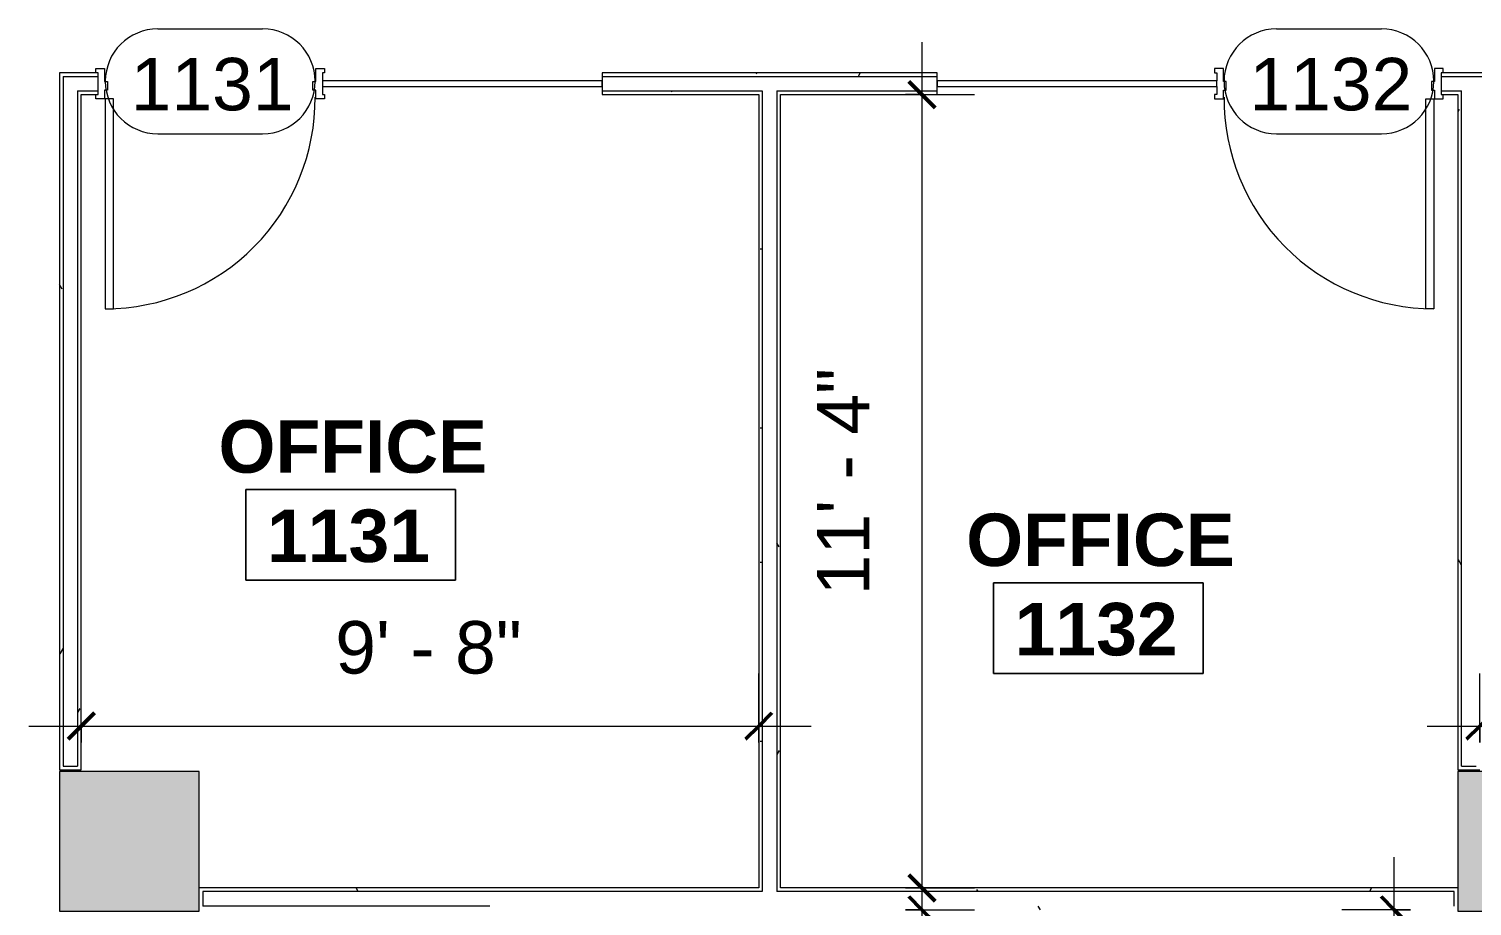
# Model space of a CAD drawing. Header units: inches. Extents: x 6664 to 8130, y 209 to 1287.
# Drawn here: x 6924.7 to 7172.4, y 709 to 859.5 of the extents above; entities that cross this region are included whole.
import ezdxf

# ---------------------------------------------------------------- set-up
doc = ezdxf.new("R2010")
doc.units = ezdxf.units.IN
doc.header["$MEASUREMENT"] = 0
for name, color, linetype, lineweight in [('A-ANNO-DIMS', 211, 'Continuous', 9), ('A-ANNO-DIMS-96', 211, 'Continuous', 9), ('A-AREA-IDEN', 2, 'Continuous', 9), ('A-DOOR', 31, 'Continuous', 13), ('A-DOOR-IDEN', 31, 'Continuous', 9), ('A-GLAZ-CURT', 52, 'Continuous', 9), ('A-WALL', 113, 'Continuous', 13), ('A-WALL-PATT', 111, 'Continuous', 13), ('I-WALL', 2, 'Continuous', 9), ('S-COLS', 52, 'Continuous', 13)]:
    doc.layers.add(name, color=color, linetype=linetype, lineweight=lineweight)
doc.styles.add('Swis721 Lt BT', font='swissl.ttf', dxfattribs={"height": 9})
doc.styles.add('Swis721 Lt BT_B', font='', dxfattribs={"height": 9})
doc.styles.get('Swis721 Lt BT_B').set_extended_font_data('Swis721 Lt BT', bold=True)
doc.dimstyles.new('OTJ_-_3_32__Linear__1_2__Tolerance', dxfattribs={"dimscale": 12, "dimtxt": 9.497835, "dimasz": 0.375, "dimexe": 0.75, "dimexo": 0.5, "dimgap": 0.5, "dimtad": 1, "dimdec": 1, "dimrnd": 0.5, "dimzin": 3, "dimdsep": 46, "dimlunit": 4, "dimtxsty": 'Swis721 Lt BT', "dimblk1": 'OBLIQUE', "dimblk2": 'OBLIQUE', "dimsah": 1, "dimcen": 0.09, "dimdle": 0.75, "dimazin": 0, "dimtfac": 1, "dimtdec": 4, "dimtix": 1, "dimtmove": 0, "dimatfit": 3, "dimfxl": 1, "dimtvp": 1, "dimfrac": 2, "dimtolj": 1, "dimtzin": 0, "dimarcsym": 2})
doc.dimstyles.new('OTJ_-_3_32__Linear__1__Tolerance', dxfattribs={"dimscale": 12, "dimtxt": 9.497835, "dimasz": 0.375, "dimexe": 0.75, "dimexo": 0.5, "dimgap": 0.5, "dimtad": 1, "dimdec": 0, "dimzin": 3, "dimdsep": 46, "dimlunit": 4, "dimtxsty": 'Swis721 Lt BT', "dimblk1": 'OBLIQUE', "dimblk2": 'OBLIQUE', "dimsah": 1, "dimcen": 0.09, "dimdle": 0.75, "dimazin": 0, "dimtfac": 1, "dimtdec": 4, "dimtix": 1, "dimtmove": 0, "dimatfit": 3, "dimfxl": 1, "dimtvp": 1, "dimfrac": 2, "dimtolj": 1, "dimtzin": 0, "dimarcsym": 2})
pattern_1 = [(0, (0, 0), (30.72, 7.68), [1.267, -21.773, 1.267, -21.773, -122.88]), (0, (0, 0), (30.72, 7.68), [-46.08, 1.267, -44.813, 1.267, -21.773, -53.76]), (0, (0, 0), (30.72, 7.68), [-115.2, 1.267, -14.093, 1.267, -37.133]), (120, (11.52, 3.84), (-22.011075, 22.7643004), [1.267, -21.773, 1.267, -21.773, -122.88]), (120, (11.52, 3.84), (-22.011075, 22.7643004), [-46.08, 1.267, -44.813, 1.267, -21.773, -53.76]), (120, (11.52, 3.84), (-22.011075, 22.7643004), [-115.2, 1.267, -14.093, 1.267, -37.133]), (240, (15.36, 19.2), (-8.708925, -30.4443004), [1.267, -21.773, 1.267, -21.773, -122.88]), (240, (15.36, 19.2), (-8.708925, -30.4443004), [-46.08, 1.267, -44.813, 1.267, -21.773, -53.76]), (240, (15.36, 19.2), (-8.708925, -30.4443004), [-115.2, 1.267, -14.093, 1.267, -37.133])]

# ---------------------------------------------------------------- blocks, each defined once
blk = doc.blocks.new('Door - Single - Solid Door - wood-8469187-11th FLOOR CONSTRUCTION')
at = {"layer": 'A-DOOR'}
for p, q in [((-14.01, 38.71), (-12.63, 38.71)), ((-14.01, 2.71), (-14.01, 38.71)), ((-12.63, 38.71), (-12.63, 2.71)), ((-12.63, 2.71), (-14.01, 2.71))]:
    blk.add_line(p, q, dxfattribs=at)
at = {"layer": 'A-DOOR', "lineweight": 9}
for p, q in [((-15.63, 2.71), (-15.63, 1.96)), ((-14.13, 2.71), (-15.63, 2.71)), ((-14.13, 1.21), (-14.13, 2.71)), ((23.62, 2.71), (22.12, 2.71)), ((22.12, 2.71), (22.12, 1.21)), ((23.62, 1.96), (23.62, 2.71)), ((-13.63, 1.21), (-14.13, 1.21)), ((-13.63, -0.29), (-13.63, 1.21)), ((22.12, 1.21), (21.62, 1.21)), ((21.62, 1.21), (21.62, -0.29)), ((23.24, 0.59), (23.24, 1.96)), ((23.24, 1.96), (23.62, 1.96)), ((-15.63, -1.79), (-15.63, -2.54)), ((-14.13, -2.54), (-14.13, -0.29)), ((-14.13, -0.29), (-13.63, -0.29)), ((21.62, -0.29), (22.12, -0.29)), ((22.12, -0.29), (22.12, -2.54)), ((23.24, -1.79), (23.24, -0.41)), ((23.62, -1.79), (23.24, -1.79)), ((23.62, -2.54), (23.62, -1.79)), ((-15.63, -2.54), (-14.13, -2.54)), ((22.12, -2.54), (23.62, -2.54))]:
    blk.add_line(p, q, dxfattribs=at)
blk.add_arc((-14.01, 2.71), 36, 359.5, 90, dxfattribs=at)
blk = doc.blocks.new('Door - Single - Solid Door - wood-8469185-11th FLOOR CONSTRUCTION')
at = {"layer": 'A-DOOR', "lineweight": 9}
for p, q in [((-15.63, 2.54), (-14.13, 2.54)), ((-15.63, 1.79), (-15.63, 2.54)), ((-14.13, 2.54), (-14.13, 0.29)), ((22.12, 2.54), (23.62, 2.54)), ((22.12, 0.29), (22.12, 2.54)), ((23.62, 2.54), (23.62, 1.79)), ((-14.13, 0.29), (-13.63, 0.29)), ((-13.63, 0.29), (-13.63, -1.21)), ((21.62, 0.29), (22.12, 0.29)), ((21.62, -1.21), (21.62, 0.29)), ((23.24, 1.79), (23.24, 0.41)), ((23.62, 1.79), (23.24, 1.79)), ((-15.63, -2.71), (-15.63, -1.96)), ((-14.13, -1.21), (-14.13, -2.71)), ((-13.63, -1.21), (-14.13, -1.21)), ((22.12, -1.21), (21.62, -1.21)), ((22.12, -2.71), (22.12, -1.21)), ((23.24, -0.59), (23.24, -1.96)), ((23.24, -1.96), (23.62, -1.96)), ((23.62, -1.96), (23.62, -2.71)), ((-14.13, -2.71), (-15.63, -2.71)), ((23.62, -2.71), (22.12, -2.71))]:
    blk.add_line(p, q, dxfattribs=at)
at = {"layer": 'A-DOOR'}
for p, q in [((-12.63, -2.71), (-14.01, -2.71)), ((-14.01, -2.71), (-14.01, -38.71)), ((-12.63, -38.71), (-12.63, -2.71)), ((-14.01, -38.71), (-12.63, -38.71))]:
    blk.add_line(p, q, dxfattribs=at)
at = {"layer": 'A-DOOR', "lineweight": 9}
blk.add_arc((-14.01, -2.71), 36, 270, 0.5, dxfattribs=at)
blk = doc.blocks.new('Concrete-Rectangular-Column - 24 x 24-7727722-11th FLOOR CONSTRUCTION')
at = {"layer": 'S-COLS', "lineweight": 9}
blk.add_hatch(color=7, dxfattribs=at).paths.add_polyline_path([(12, -12), (12, 12), (-12, 12), (-12, -12)], flags=0)
at = {"layer": 'S-COLS', "color": 8, "lineweight": 20}
for p, q in [((12, 12), (-12, 12)), ((-12, 12), (-12, -12)), ((12, -12), (12, 12)), ((-12, -12), (12, -12))]:
    blk.add_line(p, q, dxfattribs=at)
blk = doc.blocks.new('System Panel - Glazed-8307855-11th FLOOR CONSTRUCTION')
at = {"layer": 'A-GLAZ-CURT', "lineweight": 13}
for p, q in [((24, 0.5), (-24, 0.5)), ((-24, 0.5), (-24, -0.5)), ((24, -0.5), (24, 0.5)), ((-24, -0.5), (24, -0.5))]:
    blk.add_line(p, q, dxfattribs=at)
blk = doc.blocks.new('Room Tag - Room Name and Number-3379422-11th FLOOR CONSTRUCTION')
at = {"layer": 'A-AREA-IDEN'}
for p, q in [((-0.1881, -0.1636), (-0.1881, -0.0018)), ((-0.1881, -0.0018), (0.1869, -0.0018)), ((0.1869, -0.0018), (-0.1881, -0.0018)), ((-0.1881, -0.0018), (-0.1881, -0.1636)), ((0.1869, -0.0018), (0.1869, -0.1636)), ((0.1869, -0.1636), (0.1869, -0.0018)), ((0.1869, -0.1636), (-0.1881, -0.1636)), ((-0.1881, -0.1636), (0.1869, -0.1636))]:
    blk.add_line(p, q, dxfattribs=at)
blk = doc.blocks.new('Door Tag - Door Tag-41184-11th FLOOR CONSTRUCTION')
at = {"layer": 'A-DOOR-IDEN'}
for p, q in [((-0.09375, 0.09375), (0.09375, 0.09375)), ((-0.09375, -0.09375), (0.09375, -0.09375))]:
    blk.add_line(p, q, dxfattribs=at)
for centre, start, end in [((-0.09375, 0), 90, 270), ((0.09375, 0), 270, 90)]:
    blk.add_arc(centre, 0.09375, start, end, dxfattribs=at)
blk = doc.blocks.new('DIMBLOCK7-11th FLOOR CONSTRUCTION')
at = {"layer": 'A-ANNO-DIMS-96'}
for p, q in [((7159.06, 456.36), (7159.06, 717.36)), ((7161.88, 708.36), (7150.06, 708.36)), ((7159.06, 708.36), (7161.88, 708.36)), ((7138.11, 465.36), (7168.06, 465.36)), ((7159.06, 465.36), (7138.11, 465.36))]:
    blk.add_line(p, q, dxfattribs=at)
at = {"layer": 'A-ANNO-DIMS-96', "lineweight": 50}
for p, q in [((7159.06, 708.36), (7156.81, 710.61)), ((7159.06, 708.36), (7161.31, 706.11)), ((7159.06, 465.36), (7156.81, 467.61)), ((7159.06, 465.36), (7161.31, 463.11))]:
    blk.add_line(p, q, dxfattribs=at)
at = {"layer": 'A-ANNO-DIMS-96', "color": 0, "insert": (7141.05, 568.99), "char_height": 9, "width": 42.8759, "attachment_point": 1, "rotation": 90, "line_spacing_factor": 1.005062, "style": 'Swis721 Lt BT'}
blk.add_mtext('20\' - 3"', dxfattribs=at)
blk = doc.blocks.new('_Oblique')
at = {"color": 0, "linetype": 'ByBlock', "lineweight": -2}
blk.add_line((-0.5, -0.5), (0.5, 0.5), dxfattribs=at)
blk = doc.blocks.new('DIMBLOCK12-11th FLOOR CONSTRUCTION')
at = {"layer": 'A-ANNO-DIMS-96'}
for p, q in [((7078.02, 717.36), (7078.02, 611.48)), ((7075.21, 708.36), (7087.02, 708.36)), ((7078.02, 708.36), (7075.21, 708.36)), ((7075.21, 620.48), (7087.02, 620.48)), ((7078.02, 620.48), (7075.21, 620.48))]:
    blk.add_line(p, q, dxfattribs=at)
at = {"layer": 'A-ANNO-DIMS-96', "lineweight": 50}
for p, q in [((7078.02, 708.36), (7075.77, 710.61)), ((7078.02, 708.36), (7080.27, 706.11)), ((7078.02, 620.48), (7075.77, 622.73)), ((7078.02, 620.48), (7080.27, 618.23))]:
    blk.add_line(p, q, dxfattribs=at)
at = {"layer": 'A-ANNO-DIMS-96', "color": 0, "insert": (7060.01, 649.87), "char_height": 9, "width": 34.9159, "attachment_point": 1, "rotation": 90, "line_spacing_factor": 1.005062, "style": 'Swis721 Lt BT'}
blk.add_mtext('7\' - 4"', dxfattribs=at)
blk = doc.blocks.new('DIMBLOCK13-11th FLOOR CONSTRUCTION')
at = {"layer": 'A-ANNO-DIMS-96'}
for p, q in [((7078.02, 857.23), (7078.02, 703.11)), ((7075.21, 848.23), (7087.02, 848.23)), ((7078.02, 848.23), (7075.21, 848.23)), ((7075.21, 712.11), (7087.02, 712.11)), ((7078.02, 712.11), (7075.21, 712.11))]:
    blk.add_line(p, q, dxfattribs=at)
at = {"layer": 'A-ANNO-DIMS-96', "lineweight": 50}
for p, q in [((7078.02, 848.23), (7075.77, 850.48)), ((7078.02, 848.23), (7080.27, 845.98)), ((7078.02, 712.11), (7075.77, 714.36)), ((7078.02, 712.11), (7080.27, 709.86))]:
    blk.add_line(p, q, dxfattribs=at)
at = {"layer": 'A-ANNO-DIMS-96', "color": 0, "insert": (7060.01, 762.31), "char_height": 9, "width": 42.8759, "attachment_point": 1, "rotation": 90, "line_spacing_factor": 1.005062, "style": 'Swis721 Lt BT'}
blk.add_mtext('11\' - 4"', dxfattribs=at)
blk = doc.blocks.new('DIMBLOCK18-11th FLOOR CONSTRUCTION')
at = {"layer": 'A-ANNO-DIMS-96'}
for p, q in [((6933.74, 737.06), (6933.74, 748.88)), ((7049.99, 737.06), (7049.99, 748.88)), ((6924.74, 739.88), (7058.99, 739.88)), ((6933.74, 739.88), (6933.74, 737.06)), ((7049.99, 739.88), (7049.99, 737.06))]:
    blk.add_line(p, q, dxfattribs=at)
at = {"layer": 'A-ANNO-DIMS-96', "lineweight": 50}
for p, q in [((6933.74, 739.88), (6935.99, 742.13)), ((7049.99, 739.88), (7052.24, 742.13)), ((6933.74, 739.88), (6931.49, 737.63)), ((7049.99, 739.88), (7047.74, 737.63))]:
    blk.add_line(p, q, dxfattribs=at)
at = {"layer": 'A-ANNO-DIMS-96', "color": 0, "insert": (6977.32, 757.89), "char_height": 9, "width": 34.9159, "attachment_point": 1, "line_spacing_factor": 1.005062, "style": 'Swis721 Lt BT'}
blk.add_mtext('9\' - 8"', dxfattribs=at)
blk = doc.blocks.new('DIMBLOCK22-11th FLOOR CONSTRUCTION')
at = {"layer": 'A-ANNO-DIMS-96'}
for p, q in [((7173.74, 737.06), (7173.74, 748.88)), ((7283.74, 737.06), (7283.74, 748.88)), ((7164.74, 739.88), (7292.74, 739.88)), ((7173.74, 739.88), (7173.74, 737.06)), ((7283.74, 739.88), (7283.74, 737.06))]:
    blk.add_line(p, q, dxfattribs=at)
at = {"layer": 'A-ANNO-DIMS-96', "lineweight": 50}
for p, q in [((7173.74, 739.88), (7175.99, 742.13)), ((7283.74, 739.88), (7285.99, 742.13)), ((7173.74, 739.88), (7171.49, 737.63)), ((7283.74, 739.88), (7281.49, 737.63))]:
    blk.add_line(p, q, dxfattribs=at)
at = {"layer": 'A-ANNO-DIMS-96', "color": 0, "insert": (7214.19, 757.89), "char_height": 9, "width": 34.9159, "attachment_point": 1, "line_spacing_factor": 1.005062, "style": 'Swis721 Lt BT'}
blk.add_mtext('9\' - 2"', dxfattribs=at)

msp = doc.modelspace()

# ---------------------------------------------------------------- hatches: boundary and pattern name
at = {"layer": 'A-WALL-PATT', "lineweight": 9}
h = msp.add_hatch(dxfattribs=at)
h.set_pattern_fill('FP_1', color=256, style=0, pattern_type=2)
h.set_pattern_definition(pattern_1)
h.paths.add_polyline_path([(7489.61, 848.86), (7490.24, 848.87), (7490.24, 851.98), (7327.86, 851.98), (7327.86, 851.36), (7489.61, 851.36)], flags=0)
h.paths.add_polyline_path([(7286.86, 851.36), (7289.36, 851.36), (7289.36, 851.98), (7281.86, 851.98), (7281.86, 851.36), (7284.36, 851.36)], flags=0)
h.paths.add_polyline_path([(7173.11, 851.36), (7243.36, 851.36), (7243.36, 851.98), (7167.11, 851.98), (7167.11, 851.36), (7170.61, 851.36)], flags=0)
h.paths.add_polyline_path([(7080.61, 851.36), (7080.61, 851.98), (7023.11, 851.98), (7023.11, 851.36), (7053.11, 851.36)], flags=0)
h.paths.add_polyline_path([(6933.76, 851.36), (6936.61, 851.36), (6936.61, 851.98), (6929.99, 851.98), (6929.99, 851.36), (6933.74, 851.36)], flags=0)
h = msp.add_hatch(dxfattribs=at)
h.set_pattern_fill('FP_1', color=256, style=0, pattern_type=2)
h.set_pattern_definition(pattern_1)
h.paths.add_polyline_path([(6929.99, 732.36), (6930.61, 732.36), (6930.61, 851.36), (6929.99, 851.36), (6929.99, 732.98)], flags=0)
h = msp.add_hatch(dxfattribs=at)
h.set_pattern_fill('FP_1', color=256, style=0, pattern_type=2)
h.set_pattern_definition(pattern_1)
h.paths.add_polyline_path([(6933.11, 732.36), (6933.74, 732.36), (6933.74, 848.23), (6933.11, 848.23), (6933.11, 732.98), (6930.61, 732.98), (6930.62, 732.36)], flags=0)
h = msp.add_hatch(dxfattribs=at)
h.set_pattern_fill('FP_1', color=256, style=0, pattern_type=2)
h.set_pattern_definition(pattern_1)
h.paths.add_polyline_path([(7430.86, 848.23), (7430.86, 848.86), (7327.86, 848.86), (7327.86, 848.23), (7430.24, 848.23)], flags=0)
h.paths.add_polyline_path([(7434.53, 848.23), (7490.24, 848.23), (7490.24, 848.86), (7433.36, 848.86), (7433.36, 848.23), (7433.99, 848.23)], flags=0)
h.paths.add_polyline_path([(7289.36, 848.23), (7289.36, 848.86), (7286.86, 848.86), (7286.86, 848.23), (7287.49, 848.23)], flags=0)
h.paths.add_polyline_path([(7283.74, 848.23), (7284.36, 848.23), (7284.36, 848.86), (7281.86, 848.86), (7281.86, 848.23)], flags=0)
h.paths.add_polyline_path([(7174.49, 848.23), (7243.36, 848.23), (7243.36, 848.86), (7173.11, 848.86), (7173.11, 848.23), (7173.74, 848.23)], flags=0)
h.paths.add_polyline_path([(7170.61, 848.23), (7170.61, 848.86), (7167.11, 848.86), (7167.11, 848.23), (7169.99, 848.23)], flags=0)
h.paths.add_polyline_path([(7053.74, 848.23), (7080.61, 848.23), (7080.61, 848.86), (7053.11, 848.86), (7053.11, 848.23)], flags=0)
h.paths.add_polyline_path([(7023.11, 848.23), (7050.61, 848.23), (7050.61, 848.86), (7023.11, 848.86)], flags=0)
h.paths.add_polyline_path([(6936.61, 848.23), (6936.61, 848.86), (6933.11, 848.86), (6933.11, 848.23), (6933.74, 848.23)], flags=0)
h = msp.add_hatch(dxfattribs=at)
h.set_pattern_fill('FP_1', color=256, style=0, pattern_type=2)
h.set_pattern_definition(pattern_1)
h.paths.add_polyline_path([(7050.61, 712.11), (7050.61, 848.23), (7049.99, 848.23), (7049.99, 712.11)], flags=0)
h = msp.add_hatch(dxfattribs=at)
h.set_pattern_fill('FP_1', color=256, style=0, pattern_type=2)
h.set_pattern_definition(pattern_1)
h.paths.add_polyline_path([(7053.11, 712.11), (7053.74, 712.11), (7053.74, 848.23), (7053.11, 848.23), (7053.11, 748.58)], flags=0)
h = msp.add_hatch(dxfattribs=at)
h.set_pattern_fill('FP_1', color=256, style=0, pattern_type=2)
h.set_pattern_definition(pattern_1)
h.paths.add_polyline_path([(7170.62, 732.36), (7173.11, 732.36), (7173.11, 732.98), (7170.61, 732.98), (7170.61, 848.23), (7169.99, 848.23), (7169.99, 732.36), (7170.61, 732.36)], flags=0)
h = msp.add_hatch(dxfattribs=at)
h.set_pattern_fill('FP_1', color=256, style=0, pattern_type=2)
h.set_pattern_definition(pattern_1)
h.paths.add_polyline_path([(7169.99, 711.48), (7169.99, 712.11), (7053.11, 712.11), (7053.11, 711.48), (7169.36, 711.48)], flags=0)
h.paths.add_polyline_path([(7050.61, 711.48), (7050.61, 712.11), (6953.99, 712.11), (6953.99, 711.48), (7049.99, 711.48)], flags=0)
h = msp.add_hatch(dxfattribs=at)
h.set_pattern_fill('FP_1', color=256, style=0, pattern_type=2)
h.set_pattern_definition(pattern_1)
h.paths.add_polyline_path([(7169.99, 708.36), (7169.99, 711.48), (7169.36, 711.45), (7169.36, 708.98), (7135.24, 708.98), (7135.24, 708.36), (7169.36, 708.36)], flags=0)
h.paths.add_polyline_path([(7123.58, 708.36), (7132.74, 708.36), (7132.74, 708.98), (7006.33, 708.98), (7006.33, 708.36), (7108.71, 708.36)], flags=0)
h.paths.add_polyline_path([(7003.83, 708.36), (7003.83, 708.98), (6954.61, 708.98), (6954.61, 711.48), (6953.99, 711.48), (6953.99, 708.36), (7003.2, 708.36)], flags=0)

# ---------------------------------------------------------------- linework, layer by layer
at = {"layer": 'A-WALL'}
for p, q in [((6930.61, 851.36), (6930.61, 732.98)), ((6930.61, 851.36), (6936.61, 851.36)), ((7023.11, 851.36), (7080.61, 851.36)), ((7167.11, 851.36), (7243.36, 851.36)), ((6933.11, 848.86), (6933.11, 732.98)), ((6933.11, 848.86), (6936.61, 848.86)), ((7023.11, 848.86), (7050.61, 848.86)), ((7050.61, 848.86), (7050.61, 711.48)), ((7053.11, 848.86), (7080.61, 848.86)), ((7053.11, 848.86), (7053.11, 711.48)), ((7167.11, 848.86), (7170.61, 848.86)), ((7170.61, 732.98), (7170.61, 848.86)), ((6930.61, 732.98), (6933.11, 732.98)), ((7170.61, 732.98), (7173.11, 732.98)), ((6954.61, 711.48), (6954.61, 708.98)), ((7050.61, 711.48), (6954.61, 711.48)), ((7169.36, 711.48), (7053.11, 711.48)), ((7169.36, 708.98), (7169.36, 711.48)), ((7003.83, 708.98), (6954.61, 708.98))]:
    msp.add_line(p, q, dxfattribs=at)
at = {"layer": 'I-WALL', "lineweight": 13}
for p, q in [((6929.99, 851.98), (6929.99, 732.36)), ((6936.61, 851.98), (6929.99, 851.98)), ((6936.61, 848.23), (6936.61, 851.98)), ((7080.61, 851.98), (7023.11, 851.98)), ((7023.11, 851.98), (7023.11, 848.23)), ((7080.61, 848.23), (7080.61, 851.98)), ((7243.36, 851.98), (7167.11, 851.98)), ((7167.11, 851.98), (7167.11, 848.23)), ((6933.74, 732.36), (6933.74, 848.23)), ((6933.74, 848.23), (6936.61, 848.23)), ((7023.11, 848.23), (7049.99, 848.23)), ((7049.99, 848.23), (7049.99, 712.11)), ((7053.74, 848.23), (7080.61, 848.23)), ((7053.74, 712.11), (7053.74, 848.23)), ((7167.11, 848.23), (7169.99, 848.23)), ((7169.99, 848.23), (7169.99, 732.36)), ((6929.99, 732.36), (6933.74, 732.36)), ((7169.99, 732.36), (7173.74, 732.36)), ((7049.99, 712.11), (6953.99, 712.11)), ((7169.99, 712.11), (7053.74, 712.11))]:
    msp.add_line(p, q, dxfattribs=at)

# ---------------------------------------------------------------- block references
at = {"layer": 'A-AREA-IDEN', "xscale": 95.99999999999994, "yscale": 95.99999999999994, "zscale": 95.99999999999994}
for p in [(6980.02, 780.64), (7108.34, 764.62)]:
    msp.add_blockref('Room Tag - Room Name and Number-3379422-11th FLOOR CONSTRUCTION', p, dxfattribs=at)
at = {"layer": 'A-DOOR'}
msp.add_blockref('Door - Single - Solid Door - wood-8469185-11th FLOOR CONSTRUCTION', (6951.87, 850.2), dxfattribs=at)
at = {"layer": 'A-DOOR', "rotation": 180}
msp.add_blockref('Door - Single - Solid Door - wood-8469187-11th FLOOR CONSTRUCTION', (7151.86, 850.2), dxfattribs=at)
at = {"layer": 'A-DOOR-IDEN', "xscale": 95.99999999999994, "yscale": 95.99999999999994, "zscale": 95.99999999999994}
for p in [(6955.86, 850.51), (7147.86, 850.51)]:
    msp.add_blockref('Door Tag - Door Tag-41184-11th FLOOR CONSTRUCTION', p, dxfattribs=at)
at = {"layer": 'A-GLAZ-CURT'}
msp.add_blockref('System Panel - Glazed-8307855-11th FLOOR CONSTRUCTION', (6999.11, 850.11), dxfattribs=at)
at = {"layer": 'A-GLAZ-CURT', "rotation": 180}
msp.add_blockref('System Panel - Glazed-8307855-11th FLOOR CONSTRUCTION', (7104.61, 850.11), dxfattribs=at)
at = {"layer": 'S-COLS', "lineweight": 9}
for p in [(6941.99, 720.11), (7181.99, 720.11)]:
    msp.add_blockref('Concrete-Rectangular-Column - 24 x 24-7727722-11th FLOOR CONSTRUCTION', p, dxfattribs=at)

# ---------------------------------------------------------------- texts
at = {"layer": 'A-AREA-IDEN', "char_height": 9, "attachment_point": 1, "style": 'Swis721 Lt BT_B'}
for s, insert, width in [('OFFICE', (6957.28, 792.35), 54.843), ('1131', (6965.61, 777.04), 33.936), ('OFFICE', (7085.6, 776.34), 54.843), ('1132', (7093.93, 761.02), 33.936)]:
    msp.add_mtext(s, dxfattribs=dict(at, insert=insert, width=width))
at = {"layer": 'A-DOOR-IDEN', "char_height": 9, "width": 32.724, "attachment_point": 1, "style": 'Swis721 Lt BT'}
for s, insert in [('1131', (6942.2, 854.53)), ('1132', (7134.2, 854.53))]:
    msp.add_mtext(s, dxfattribs=dict(at, insert=insert))

# ---------------------------------------------------------------- dimensions: what is measured, and where the dimension line sits
at = {"layer": 'A-ANNO-DIMS'}
for base, p1, p2, override, picture, middle in [((7078.02, 712.11), (7081.21, 848.23), (7081.21, 712.11), {"dimpost": '<>', "dimfxl": 136.125}, 'DIMBLOCK13-11th FLOOR CONSTRUCTION', (7067.52, 780.17)), ((7078.02, 620.48), (7081.21, 708.36), (7081.21, 620.48), {"dimpost": '<>', "dimfxl": 87.875}, 'DIMBLOCK12-11th FLOOR CONSTRUCTION', (7067.52, 664.42)), ((7159.06, 708.36), (7132.11, 465.36), (7155.88, 708.36), {"dimpost": '<>', "dimfxl": 244.159699}, 'DIMBLOCK7-11th FLOOR CONSTRUCTION', (7148.44, 586.86))]:
    dim = msp.add_linear_dim(base=base, p1=p1, p2=p2, angle=90, dimstyle='OTJ_-_3_32__Linear__1_2__Tolerance', override=override, dxfattribs=at)
    dim.commit()
    dim.dimension.update_dxf_attribs({"geometry": picture, "text_midpoint": middle})
for base, p1, p2, override, picture, middle in [((7049.99, 739.88), (6933.74, 743.06), (7049.99, 743.06), {"dimpost": '<>', "dimfxl": 116.25}, 'DIMBLOCK18-11th FLOOR CONSTRUCTION', (6991.86, 750.5)), ((7283.74, 739.88), (7173.74, 743.06), (7283.74, 743.06), {"dimpost": '<>', "dimfxl": 110}, 'DIMBLOCK22-11th FLOOR CONSTRUCTION', (7228.74, 750.5))]:
    dim = msp.add_linear_dim(base=base, p1=p1, p2=p2, dimstyle='OTJ_-_3_32__Linear__1__Tolerance', override=override, dxfattribs=at)
    dim.commit()
    dim.dimension.update_dxf_attribs({"geometry": picture, "text_midpoint": middle})

doc.saveas('drawing.dxf')
